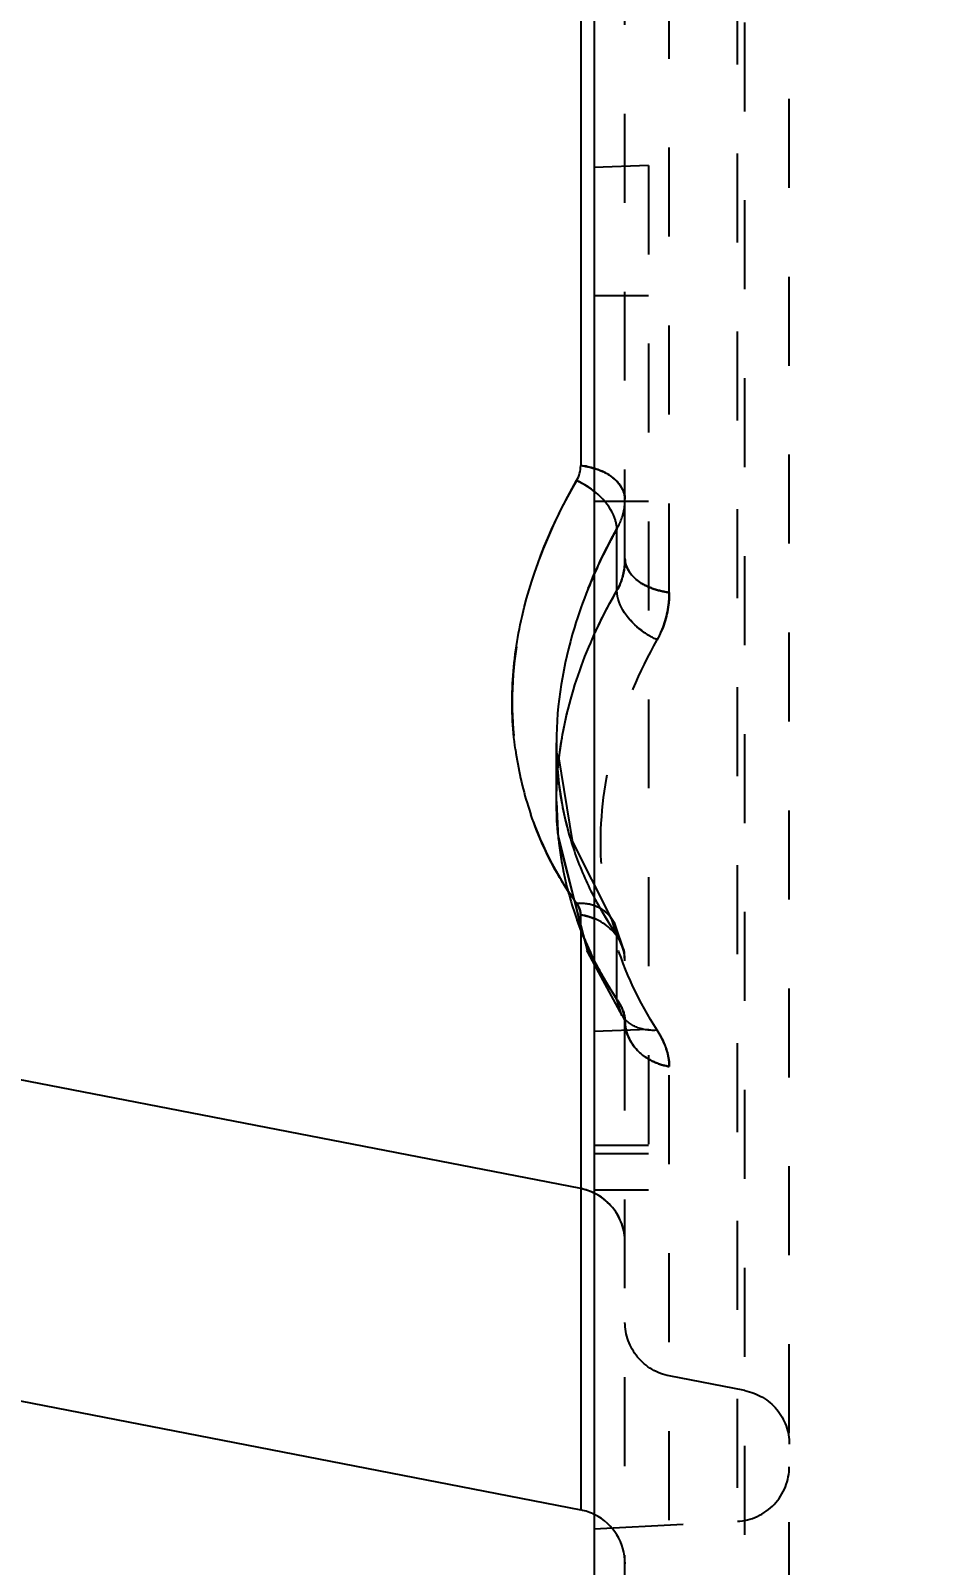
# Model space of a CAD drawing. Header units: millimetres. Extents: x 1147 to 12155, y -6137 to -4403.
# Drawn here: x 4486.23 to 4502.71, y -5406.23 to -5378.05 of the extents above; entities that cross this region are included whole.
import ezdxf

# ---------------------------------------------------------------- set-up
doc = ezdxf.new("R2010")
doc.units = ezdxf.units.MM
doc.header["$LTSCALE"] = 16.335
doc.header["$PDMODE"] = 3
doc.header["$PDSIZE"] = 0.3125
doc.linetypes.add('HIDDEN', pattern=[0.2, 0.1, -0.1])
doc.layers.get('0').update_dxf_attribs({"linetype": 'CONTINUOUS'})
doc.layers.get('Defpoints').update_dxf_attribs({"linetype": 'CONTINUOUS'})
doc.layers.add('DEFAULT_2', color=8, linetype='HIDDEN')
doc.styles.get("Standard").update_dxf_attribs({"font": 'txt', "width": 0.8})
doc.dimstyles.get("Standard").update_dxf_attribs({"dimtxt": 0.15625, "dimasz": 0.1875, "dimexe": 0.125, "dimexo": 0.0625, "dimtad": 0, "dimtih": 1, "dimtoh": 1, "dimdsep": 46, "dimtxsty": 'Standard', "dimcen": 0.09, "dimadec": 0, "dimazin": 0, "dimtp": 0.01, "dimtm": 0.01, "dimtfac": 1, "dimtofl": 0, "dimtmove": 0, "dimatfit": 3, "dimfxl": 0, "dimtolj": 1, "dimarcsym": 0})

# ---------------------------------------------------------------- blocks, each defined once
blk = doc.blocks.new('*D698')
at = {"color": 4, "lineweight": -2}
blk.add_line((4531.574, -5358.33), (4539.975, -5352.907), dxfattribs=at)
at = {"color": 4}
blk.add_solid([(4539.071, -5351.506), (4540.879, -5354.307), (4548.377, -5347.483)], dxfattribs=at)
at = {"layer": 'Defpoints', "color": 0}
for p in [(4556.779, -5342.06), (4548.377, -5347.483)]:
    blk.add_point(p, dxfattribs=at)
at = {"color": 6, "insert": (4517.571, -5367.369), "char_height": 10, "attachment_point": 5, "rotation": 32.8427}
blk.add_mtext('\\A1;∅10.00', dxfattribs=at)

msp = doc.modelspace()

# ---------------------------------------------------------------- linework, layer by layer
at = {"color": 7, "linetype": 'Continuous'}
for p, q in [((4496.578, -5291.484), (4496.578, -5503.772)), ((4496.33, -5334.302), (4496.33, -5386.036)), ((4495.885, -5392.209), (4495.885, -5391.128)), ((4495.885, -5392.205), (4495.917, -5392.884)), ((4496.33, -5394.477), (4496.33, -5405.215)), ((4496.33, -5399.314), (4474.44, -5395.071)), ((4474.44, -5400.96), (4496.33, -5405.215))]:
    msp.add_line(p, q, dxfattribs=at)
msp.add_lwpolyline([(4495.917, -5392.884), (4496.462, -5394.985), (4496.578, -5395.197)], dxfattribs=at)
for centre, radius, start, end in [((4496.155, -5387.471), 1.446, 72.5325, 83.0424), ((4501.523, -5390.362), 6.454, 187.9362, 197.3916), ((4501.625, -5390.332), 6.56, 197.3764, 198.7697), ((4496.139, -5406.202), 1.006, 63.4191, 79)]:
    msp.add_arc(centre, radius, start, end, dxfattribs=at)
for points in [[(4496.256, -5386.314), (4496.305, -5386.231), (4496.33, -5386.132), (4496.33, -5386.036)], [(4496.589, -5399.402), (4496.508, -5399.361), (4496.42, -5399.331), (4496.33, -5399.314)]]:
    msp.add_open_spline(points, degree=3, dxfattribs=at)
for points, knots in [([(4495.131, -5391.253), (4495.076, -5390.854), (4495.041, -5390.029), (4495.291, -5388.325), (4495.808, -5387.09), (4496.256, -5386.314)], [0, 0, 0, 0, 0.234549, 0.477844, 1, 1, 1, 1]), ([(4496.584, -5386.515), (4496.508, -5386.455), (4496.4, -5386.384), (4496.285, -5386.327), (4496.256, -5386.314)], [0, 0, 0, 0, 0.758562, 1, 1, 1, 1]), ([(4496.468, -5388.296), (4496.373, -5388.531), (4496.049, -5389.442), (4495.885, -5390.414), (4495.885, -5391.128)], [0, 0, 0, 0, 0.261408, 1, 1, 1, 1]), ([(4495.968, -5391.152), (4495.993, -5390.996), (4496.115, -5390.359), (4496.32, -5389.74), (4496.514, -5389.29)], [0, 0, 0, 0, 0.244215, 1, 1, 1, 1]), ([(4495.885, -5392.205), (4495.885, -5392.117), (4495.892, -5391.765), (4495.927, -5391.414), (4495.968, -5391.152)], [0, 0, 0, 0, 0.247756, 1, 1, 1, 1]), ([(4496.177, -5393.966), (4496.095, -5393.846), (4495.788, -5393.367), (4495.55, -5392.844), (4495.414, -5392.443)], [0, 0, 0, 0, 0.254796, 1, 1, 1, 1])]:
    msp.add_open_spline(points, degree=3, knots=knots, dxfattribs=at)
at = {"layer": 'DEFAULT_2', "color": 8, "linetype": 'HIDDEN'}
for p, q in [((4500.161, -5410.339), (4500.161, -5107.204)), ((4499.347, -5408.936), (4499.347, -5108.607)), ((4497.144, -5387.745), (4497.144, -5291.484)), ((4497.958, -5388.367), (4497.958, -5291.483)), ((4499.208, -5411.343), (4499.208, -5292.931)), ((4497.578, -5380.529), (4496.578, -5380.563)), ((4497.578, -5380.529), (4497.578, -5399.336)), ((4496.578, -5382.912), (4497.578, -5382.912)), ((4496.578, -5386.689), (4497.578, -5386.689)), ((4496.996, -5388.332), (4496.996, -5387.199)), ((4496.189, -5392.961), (4495.885, -5391.14)), ((4496.896, -5394.352), (4496.176, -5392.923)), ((4496.33, -5394.477), (4496.33, -5394.284)), ((4496.896, -5394.352), (4496.895, -5394.35)), ((4496.996, -5394.659), (4496.896, -5394.352)), ((4496.996, -5395.839), (4496.996, -5394.659)), ((4497.144, -5407.679), (4497.144, -5395.129)), ((4496.578, -5395.197), (4497.088, -5396.134)), ((4497.088, -5396.134), (4496.996, -5395.839)), ((4497.09, -5396.138), (4497.088, -5396.134)), ((4497.089, -5396.135), (4497.112, -5396.173)), ((4497.144, -5396.242), (4497.144, -5396.232)), ((4497.578, -5396.394), (4496.578, -5396.428)), ((4497.958, -5408.666), (4497.958, -5397.073)), ((4496.578, -5398.515), (4497.578, -5398.515)), ((4496.578, -5398.672), (4497.578, -5398.672)), ((4496.578, -5399.336), (4497.578, -5399.336)), ((4499.347, -5403.023), (4497.958, -5402.754)), ((4496.578, -5405.561), (4499.208, -5405.423))]:
    msp.add_line(p, q, dxfattribs=at)
for points in [[(4495.914, -5392.845), (4496.44, -5394.933), (4496.457, -5394.964)], [(4497.144, -5395.131), (4497.13, -5394.941), (4496.895, -5394.35)], [(4497.144, -5395.131), (4497.135, -5394.973), (4496.955, -5394.446), (4496.895, -5394.351)], [(4497.09, -5396.138), (4497.12, -5396.188), (4497.144, -5396.242)], [(4497.112, -5396.173), (4497.138, -5396.226), (4497.144, -5396.23)]]:
    msp.add_lwpolyline(points, dxfattribs=at)
for centre, radius, start, end in [((4502.11, -5391.133), 6.225, 180.0708, 189.9264), ((4502.335, -5392.21), 6.45, 180.035, 192.0615), ((4501.937, -5391.156), 6.051, 189.9921, 198.4538), ((4502.028, -5391.122), 6.148, 198.4873, 206.3392), ((4502.3, -5392.209), 6.416, 192.1298, 200.1873), ((4501.186, -5390.499), 6.091, 214.6881, 215.9709), ((4502.32, -5390.972), 6.476, 206.3769, 214.6972), ((4502.538, -5392.121), 6.67, 200.1983, 205.4185), ((4496.143, -5400.298), 1.001, 0.005, 63.5509), ((4496.139, -5406.202), 1.006, 0, 63.4191)]:
    msp.add_arc(centre, radius, start, end, dxfattribs=at)
for points, knots in [([(4496.33, -5386.036), (4496.432, -5386.049), (4496.631, -5386.096), (4496.959, -5386.245), (4497.144, -5386.494), (4497.144, -5386.655)], [0, 0, 0, 0, 0.281154, 0.557606, 1, 1, 1, 1]), ([(4497.144, -5386.655), (4497.144, -5386.532), (4496.993, -5386.261), (4496.736, -5386.138), (4496.589, -5386.092)], [0, 0, 0, 0, 0.445111, 1, 1, 1, 1]), ([(4496.256, -5386.315), (4495.877, -5386.953), (4495.303, -5388.277), (4494.963, -5390.355), (4495.278, -5392.354), (4495.87, -5393.547), (4496.256, -5394.077)], [0, 0, 0, 0, 0.271478, 0.522048, 0.760201, 1, 1, 1, 1]), ([(4496.996, -5387.199), (4496.994, -5387.112), (4496.879, -5386.722), (4496.537, -5386.441), (4496.256, -5386.314)], [0, 0, 0, 0, 0.221438, 1, 1, 1, 1]), ([(4496.996, -5387.199), (4497.02, -5387.157), (4497.105, -5386.988), (4497.144, -5386.796), (4497.144, -5386.655)], [0, 0, 0, 0, 0.254474, 1, 1, 1, 1]), ([(4496.996, -5387.199), (4496.946, -5387.289), (4496.752, -5387.646), (4496.581, -5388.015), (4496.468, -5388.296)], [0, 0, 0, 0, 0.254413, 1, 1, 1, 1]), ([(4497.144, -5387.745), (4497.144, -5387.798), (4497.133, -5388.001), (4497.07, -5388.202), (4496.996, -5388.332)], [0, 0, 0, 0, 0.259674, 1, 1, 1, 1]), ([(4496.996, -5388.332), (4497.021, -5388.289), (4497.109, -5388.106), (4497.144, -5387.899), (4497.144, -5387.745)], [0, 0, 0, 0, 0.244243, 1, 1, 1, 1]), ([(4497.144, -5387.745), (4497.144, -5387.9), (4497.317, -5388.148), (4497.645, -5388.303), (4497.851, -5388.355), (4497.958, -5388.368)], [0, 0, 0, 0, 0.424774, 0.704607, 1, 1, 1, 1]), ([(4497.958, -5388.368), (4497.851, -5388.355), (4497.645, -5388.303), (4497.317, -5388.148), (4497.144, -5387.9), (4497.144, -5387.745)], [0, 0, 0, 0, 0.295393, 0.575226, 1, 1, 1, 1]), ([(4495.885, -5392.208), (4495.885, -5391.553), (4496.091, -5390.193), (4496.645, -5388.939), (4496.996, -5388.332)], [0, 0, 0, 0, 0.483191, 1, 1, 1, 1]), ([(4496.514, -5389.29), (4496.548, -5389.209), (4496.695, -5388.883), (4496.861, -5388.565), (4496.996, -5388.332)], [0, 0, 0, 0, 0.24668, 1, 1, 1, 1]), ([(4497.736, -5389.236), (4497.635, -5389.191), (4497.296, -5388.992), (4497, -5388.62), (4496.996, -5388.332)], [0, 0, 0, 0, 0.277004, 1, 1, 1, 1]), ([(4497.736, -5389.236), (4497.636, -5389.191), (4497.297, -5388.993), (4497, -5388.621), (4496.996, -5388.332)], [0, 0, 0, 0, 0.275109, 1, 1, 1, 1]), ([(4497.958, -5388.367), (4497.958, -5388.444), (4497.941, -5388.745), (4497.845, -5389.041), (4497.735, -5389.236)], [0, 0, 0, 0, 0.255152, 1, 1, 1, 1]), ([(4497.736, -5389.236), (4497.845, -5389.041), (4497.94, -5388.745), (4497.958, -5388.444), (4497.958, -5388.368)], [0, 0, 0, 0, 0.744864, 1, 1, 1, 1]), ([(4497.736, -5396.406), (4497.404, -5395.893), (4496.877, -5394.779), (4496.608, -5392.931), (4496.892, -5391.027), (4497.407, -5389.82), (4497.736, -5389.236)], [0, 0, 0, 0, 0.243119, 0.483215, 0.733077, 1, 1, 1, 1]), ([(4495.885, -5391.142), (4495.886, -5391.764), (4496.075, -5393.016), (4496.642, -5394.147), (4496.996, -5394.659)], [0, 0, 0, 0, 0.499606, 1, 1, 1, 1]), ([(4496.996, -5395.839), (4496.642, -5395.299), (4496.075, -5394.13), (4495.885, -5392.843), (4495.885, -5392.209)], [0, 0, 0, 0, 0.504554, 1, 1, 1, 1]), ([(4496.894, -5394.351), (4496.83, -5394.256), (4496.627, -5394.102), (4496.381, -5394.07), (4496.256, -5394.077)], [0, 0, 0, 0, 0.479417, 1, 1, 1, 1]), ([(4496.256, -5394.077), (4496.268, -5394.094), (4496.307, -5394.156), (4496.33, -5394.231), (4496.33, -5394.284)], [0, 0, 0, 0, 0.278125, 1, 1, 1, 1]), ([(4496.33, -5394.284), (4496.33, -5394.267), (4496.323, -5394.193), (4496.289, -5394.124), (4496.256, -5394.077)], [0, 0, 0, 0, 0.228386, 1, 1, 1, 1]), ([(4497.144, -5395.129), (4497.144, -5394.924), (4496.946, -5394.499), (4496.538, -5394.318), (4496.33, -5394.284)], [0, 0, 0, 0, 0.493888, 1, 1, 1, 1]), ([(4496.33, -5394.284), (4496.352, -5394.287), (4496.44, -5394.305), (4496.526, -5394.333), (4496.588, -5394.36)], [0, 0, 0, 0, 0.241022, 1, 1, 1, 1]), ([(4497.144, -5395.129), (4497.144, -5395.09), (4497.131, -5394.924), (4497.064, -5394.766), (4496.996, -5394.659)], [0, 0, 0, 0, 0.237787, 1, 1, 1, 1]), ([(4496.996, -5395.839), (4496.951, -5395.77), (4496.775, -5395.493), (4496.619, -5395.205), (4496.514, -5394.984)], [0, 0, 0, 0, 0.252743, 1, 1, 1, 1]), ([(4497.144, -5396.23), (4497.144, -5396.2), (4497.128, -5396.059), (4497.059, -5395.929), (4496.996, -5395.839)], [0, 0, 0, 0, 0.21634, 1, 1, 1, 1]), ([(4496.996, -5395.839), (4497.019, -5395.873), (4497.094, -5395.991), (4497.144, -5396.132), (4497.144, -5396.232)], [0, 0, 0, 0, 0.289936, 1, 1, 1, 1]), ([(4497.736, -5396.406), (4497.609, -5396.415), (4497.36, -5396.387), (4497.153, -5396.231), (4497.09, -5396.135)], [0, 0, 0, 0, 0.523794, 1, 1, 1, 1]), ([(4497.958, -5397.073), (4497.849, -5397.055), (4497.636, -5396.984), (4497.287, -5396.747), (4497.144, -5396.429), (4497.144, -5396.232)], [0, 0, 0, 0, 0.26323, 0.528292, 1, 1, 1, 1]), ([(4497.144, -5396.232), (4497.144, -5396.429), (4497.287, -5396.747), (4497.636, -5396.984), (4497.849, -5397.055), (4497.958, -5397.073)], [0, 0, 0, 0, 0.471708, 0.73677, 1, 1, 1, 1]), ([(4497.958, -5397.073), (4497.958, -5397.02), (4497.937, -5396.783), (4497.835, -5396.56), (4497.736, -5396.406)], [0, 0, 0, 0, 0.227607, 1, 1, 1, 1]), ([(4497.736, -5396.406), (4497.771, -5396.461), (4497.889, -5396.666), (4497.958, -5396.903), (4497.958, -5397.073)], [0, 0, 0, 0, 0.2778, 1, 1, 1, 1]), ([(4497.144, -5400.298), (4497.144, -5400.072), (4496.98, -5399.605), (4496.553, -5399.357), (4496.33, -5399.314)], [0, 0, 0, 0, 0.49954, 1, 1, 1, 1]), ([(4497.958, -5402.754), (4497.736, -5402.711), (4497.308, -5402.462), (4497.144, -5401.995), (4497.144, -5401.77)], [0, 0, 0, 0, 0.50046, 1, 1, 1, 1]), ([(4499.347, -5403.023), (4499.569, -5403.066), (4499.997, -5403.314), (4500.161, -5403.781), (4500.161, -5404.007)], [0, 0, 0, 0, 0.50046, 1, 1, 1, 1]), ([(4499.208, -5405.423), (4499.456, -5405.411), (4499.96, -5405.185), (4500.161, -5404.67), (4500.161, -5404.422)], [0, 0, 0, 0, 0.500506, 1, 1, 1, 1])]:
    msp.add_open_spline(points, degree=3, knots=knots, dxfattribs=at)
for points in [[(4496.468, -5388.296), (4496.62, -5387.918), (4496.798, -5387.551), (4496.996, -5387.199)], [(4496.584, -5394.12), (4496.48, -5394.084), (4496.366, -5394.071), (4496.256, -5394.077)], [(4496.893, -5394.351), (4496.821, -5394.244), (4496.706, -5394.161), (4496.584, -5394.12)]]:
    msp.add_open_spline(points, degree=3, dxfattribs=at)

# ---------------------------------------------------------------- dimensions: what is measured, and where the dimension line sits
dim = msp.add_diameter_dim_2p(p1=(4556.779, -5342.06), p2=(4548.377, -5347.483), dimstyle='Standard', override={"dimtxt": 10, "dimasz": 10, "dimgap": 0, "dimtih": 0, "dimtoh": 0, "dimzin": 0, "dimcen": 0, "dimclrd": 4, "dimclre": 4, "dimclrt": 6, "dimadec": 2, "dimtp": 0, "dimtm": 0, "dimtzin": 0})
dim.commit()
dim.dimension.update_dxf_attribs({"geometry": '*D698', "text_midpoint": (4517.571, -5367.369)})

doc.saveas('drawing.dxf')
